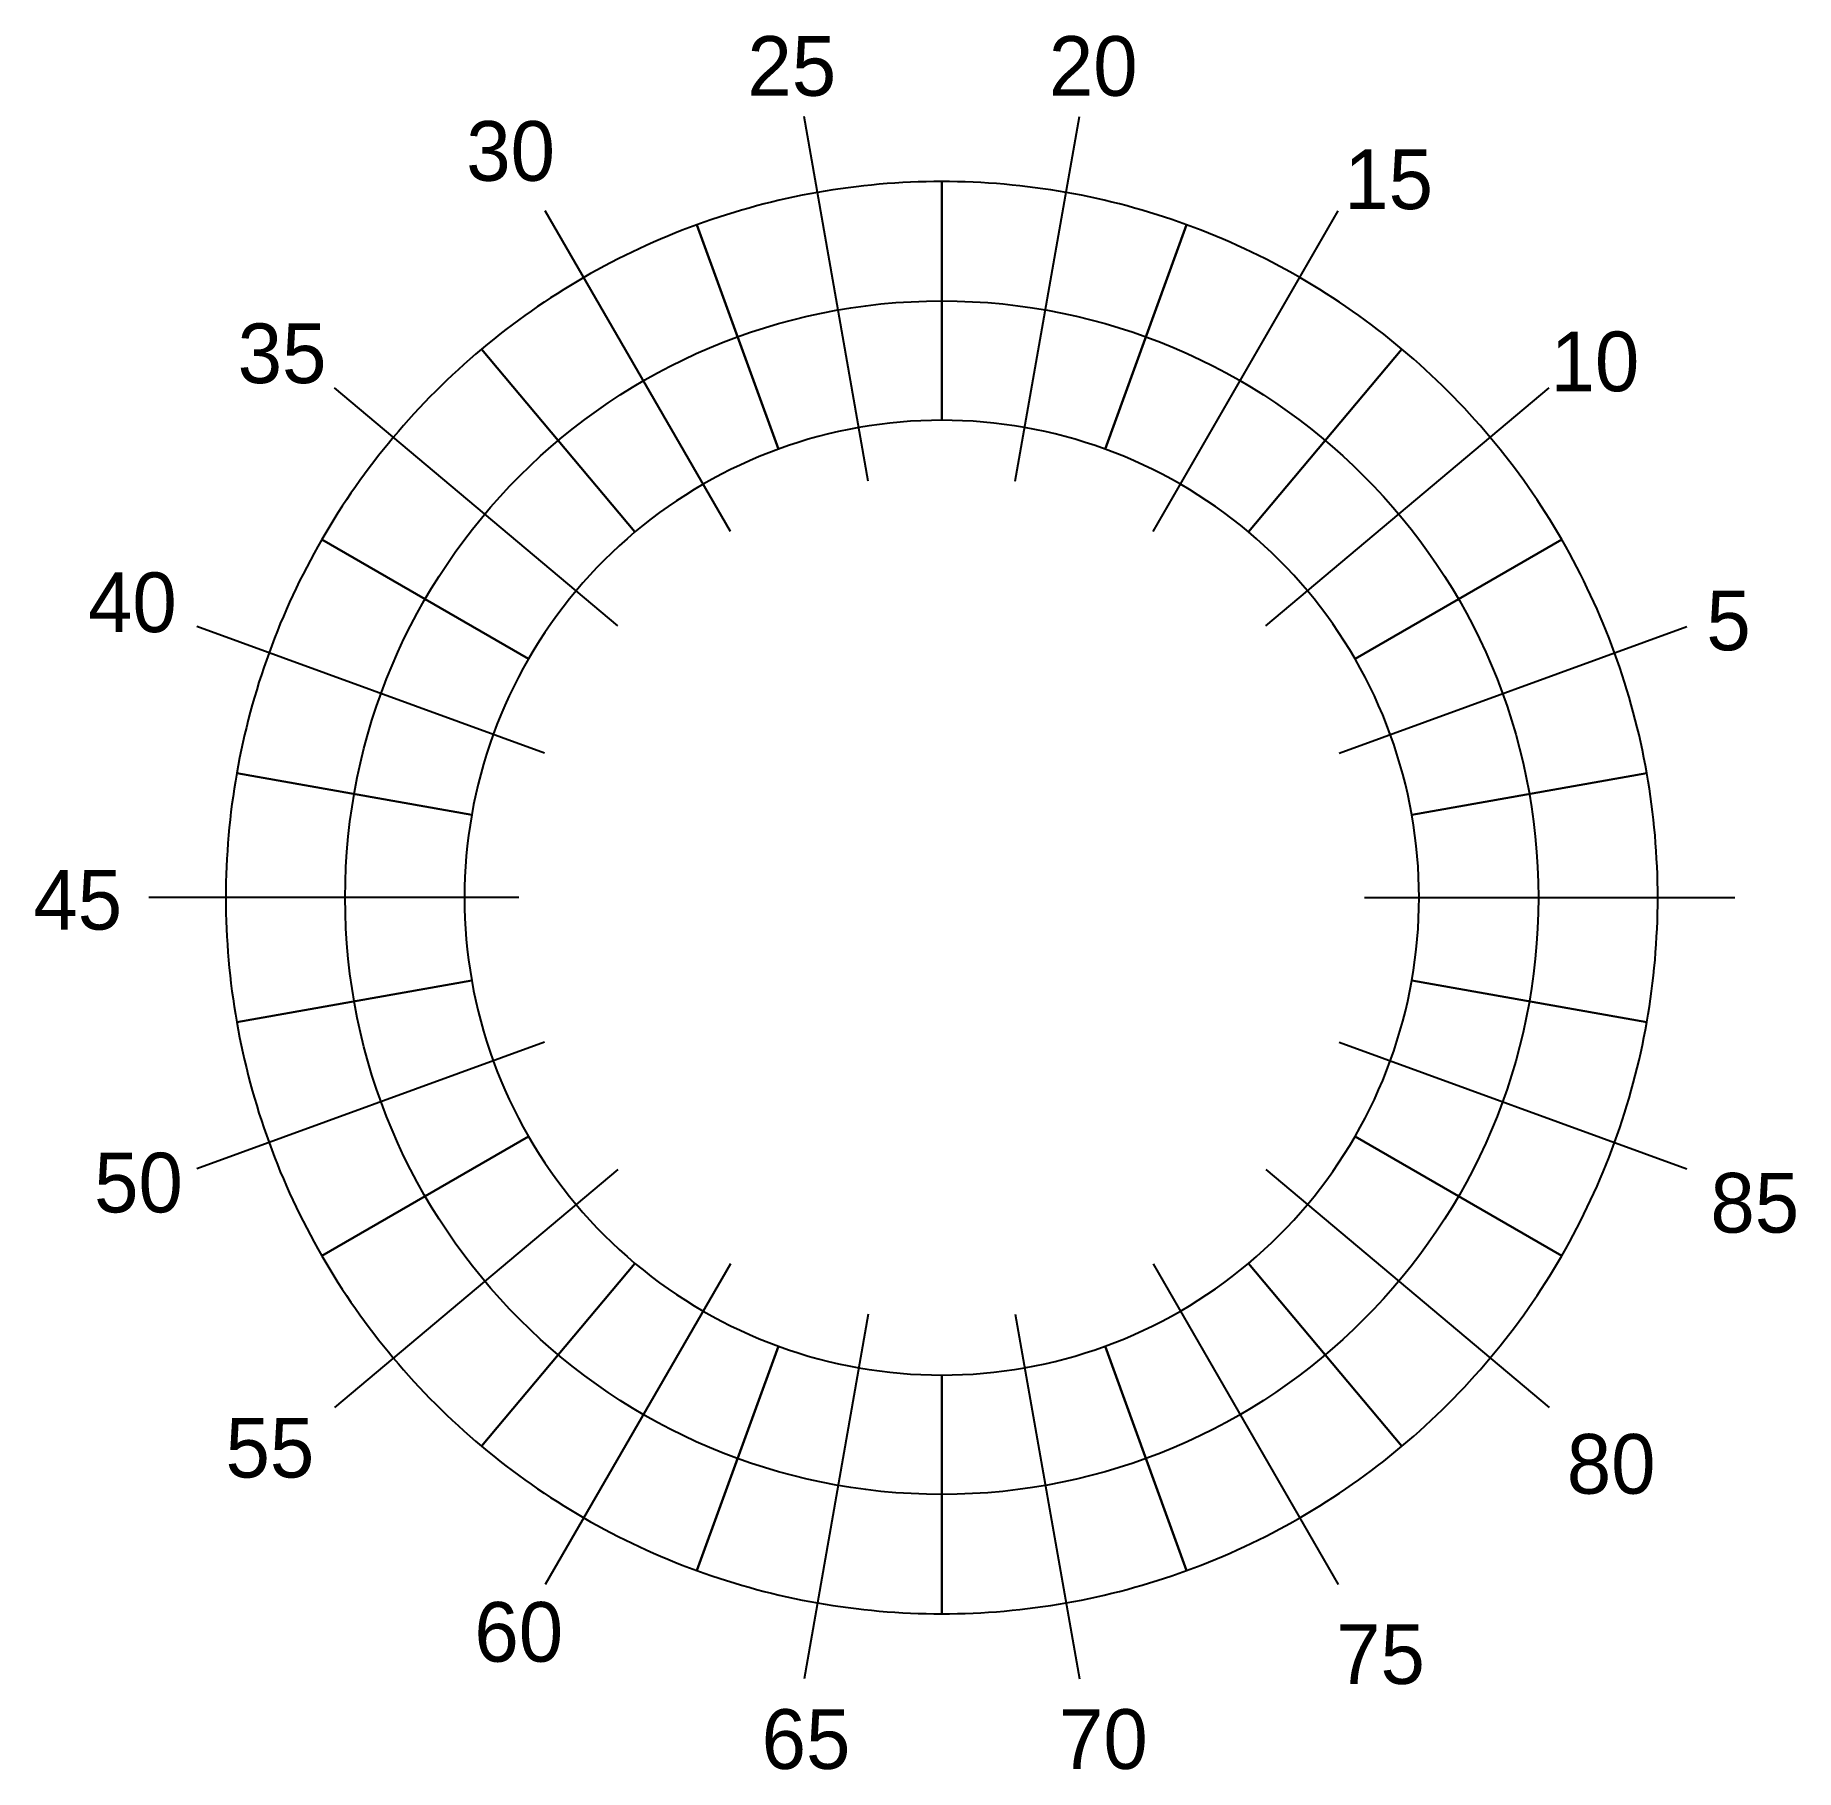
# Model space of a CAD drawing. Extents: x -15.2 to 14.3, y -14.6 to 14.5.
import ezdxf

# ---------------------------------------------------------------- set-up
doc = ezdxf.new("R2010")
doc.units = 0
doc.layers.add('Default', color=7, linetype='Continuous')

msp = doc.modelspace()

# ---------------------------------------------------------------- linework, layer by layer
at = {"layer": 'Default'}
for p, q in [((-1.231, 6.979), (-2.308, 13.088)), ((1.231, 6.979), (2.308, 13.088)), ((0, 8), (0, 12)), ((0, 12), (0, 8)), ((-3.543, 6.137), (-6.645, 11.509)), ((3.543, 6.137), (6.645, 11.509)), ((-2.736, 7.518), (-4.104, 11.276)), ((-4.104, 11.276), (-2.736, 7.518)), ((2.736, 7.518), (4.104, 11.276)), ((4.104, 11.276), (2.736, 7.518)), ((-5.142, 6.128), (-7.713, 9.193)), ((-7.713, 9.193), (-5.142, 6.128)), ((5.142, 6.128), (7.713, 9.193)), ((7.713, 9.193), (5.142, 6.128)), ((-5.429, 4.555), (-10.181, 8.543)), ((5.429, 4.555), (10.181, 8.543)), ((-6.928, 4), (-10.392, 6)), ((-10.392, 6), (-6.928, 4)), ((10.392, 6), (6.928, 4)), ((6.928, 4), (10.392, 6)), ((-6.659, 2.424), (-12.488, 4.545)), ((6.659, 2.424), (12.488, 4.545)), ((-7.878, 1.389), (-11.818, 2.084)), ((-11.818, 2.084), (-7.878, 1.389)), ((7.878, 1.389), (11.818, 2.084)), ((11.818, 2.084), (7.878, 1.389)), ((11.818, 2.084), (7.878, 1.389)), ((7.878, 1.389), (11.818, 2.084)), ((-7.087, 0), (-13.29, 0)), ((7.087, 0), (13.29, 0)), ((-7.878, -1.389), (-11.818, -2.084)), ((-11.818, -2.084), (-7.878, -1.389)), ((7.878, -1.389), (11.818, -2.084)), ((11.818, -2.084), (7.878, -1.389)), ((-6.659, -2.424), (-12.488, -4.545)), ((6.659, -2.424), (12.488, -4.545)), ((-6.928, -4), (-10.392, -6)), ((-10.392, -6), (-6.928, -4)), ((6.928, -4), (10.392, -6)), ((10.392, -6), (6.928, -4)), ((-5.429, -4.555), (-10.181, -8.543)), ((5.429, -4.555), (10.181, -8.543)), ((-5.142, -6.128), (-7.713, -9.193)), ((-7.713, -9.193), (-5.142, -6.128)), ((-3.543, -6.137), (-6.645, -11.509)), ((3.543, -6.137), (6.645, -11.509)), ((5.142, -6.128), (7.713, -9.193)), ((7.713, -9.193), (5.142, -6.128)), ((-1.231, -6.979), (-2.308, -13.088)), ((1.231, -6.979), (2.308, -13.088)), ((-2.736, -7.518), (-4.104, -11.276)), ((-4.104, -11.276), (-2.736, -7.518)), ((2.736, -7.518), (4.104, -11.276)), ((4.104, -11.276), (2.736, -7.518)), ((0, -8), (0, -12)), ((0, -12), (0, -8))]:
    msp.add_line(p, q, dxfattribs=at)
msp.add_circle((0, 0), 10, dxfattribs=at)
for radius, start, end in [(12, 90, 110), (12, 70, 90), (12, 110, 130), (12, 50, 70), (12, 130, 150), (12, 30, 50), (8, 90, 110), (8, 70, 90), (8, 110, 130), (8, 50, 70), (12, 150, 170), (8, 130, 150), (8, 30, 50), (12, 10, 30), (8, 150, 170), (8, 10, 30), (12, 170, 190), (12, 350, 10), (8, 170, 190), (8, 350, 10), (8, 190, 210), (8, 330, 350), (12, 190, 210), (12, 330, 350), (8, 210, 230), (8, 310, 330), (12, 210, 230), (8, 230, 250), (8, 290, 310), (12, 310, 330), (8, 250, 270), (8, 270, 290), (12, 230, 250), (12, 290, 310), (12, 250, 270), (12, 270, 290)]:
    msp.add_arc((0, 0), radius, start, end, dxfattribs=at)

# ---------------------------------------------------------------- texts
for s, p in [('25', (-3.257, 13.437)), ('20', (1.795, 13.437)), ('30', (-7.97, 12.013)), ('15', (6.746, 11.538)), ('35', (-11.801, 8.622)), ('10', (10.204, 8.486)), ('40', (-14.31, 4.45)), ('5', (12.815, 4.145)), ('45', (-15.226, -0.535)), ('50', (-14.208, -5.274)), ('85', (12.883, -5.613)), ('55', (-12.005, -9.717)), ('80', (10.476, -9.988)), ('60', (-7.834, -12.803)), ('75', (6.61, -13.176)), ('65', (-3.019, -14.6)), ('70', (1.965, -14.6))]:
    msp.add_text(s, height=1, dxfattribs=at).set_placement(p)

doc.saveas('drawing.dxf')
